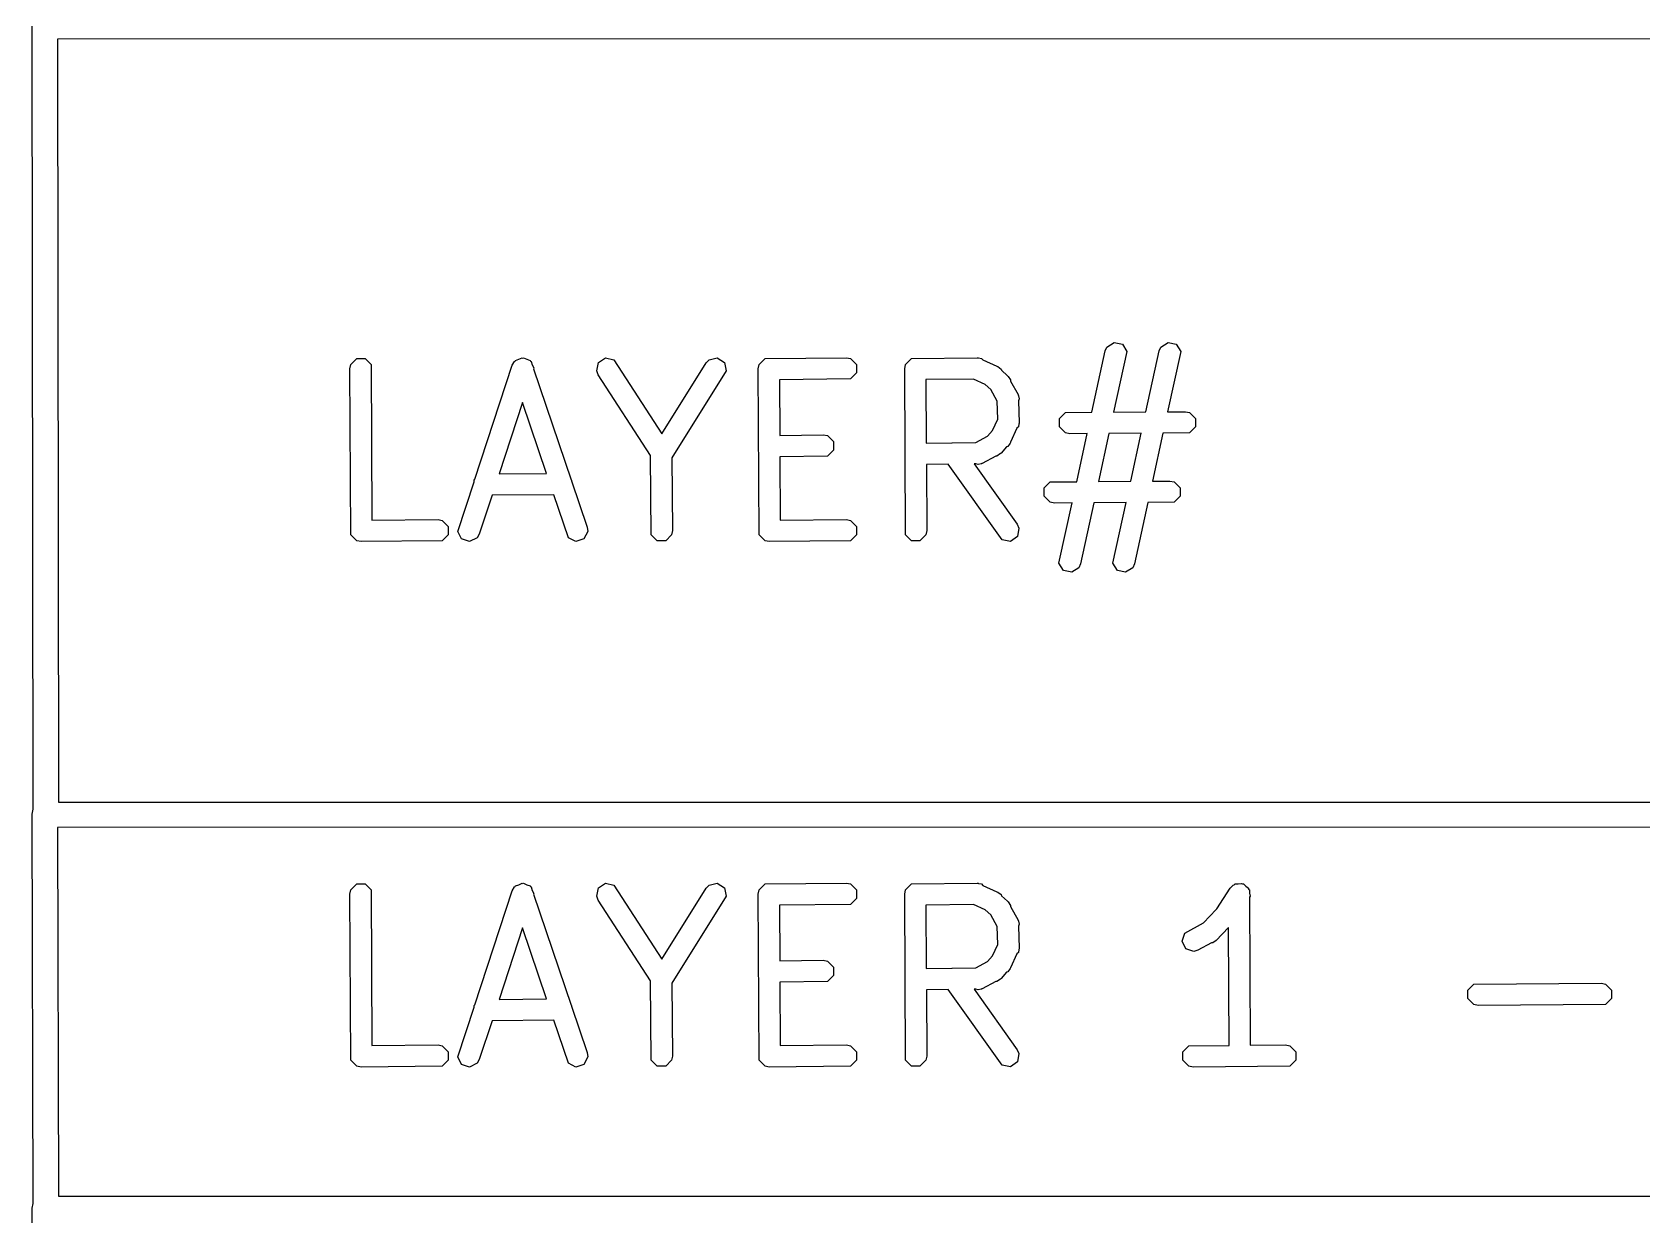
# Model space of a CAD drawing. Extents: x 138 to 258, y -115 to -93.
# Drawn here: x 164 to 171.78, y -108.84 to -103.13 of the extents above; entities that cross this region are included whole.
import ezdxf

# ---------------------------------------------------------------- set-up
doc = ezdxf.new("R2010")
doc.units = 0
doc.layers.add('BLACK', color=7, linetype='CONTINUOUS')

msp = doc.modelspace()

# ---------------------------------------------------------------- linework, layer by layer
at = {"layer": 'BLACK', "linetype": 'CONTINUOUS'}
for p, q in [((163.999873, -106.884606), (163.9951, -103.0986)), ((178.600124, -103.157295), (164.117376, -103.16208)), ((164.117376, -103.16208), (164.122026, -106.849929)), ((169.11908, -104.965592), (169.183807, -104.668913)), ((169.183807, -104.668913), (169.192198, -104.649868)), ((169.192198, -104.649868), (169.226641, -104.62795)), ((169.288411, -104.671249), (169.224354, -104.964854)), ((169.226641, -104.62795), (169.266493, -104.636806)), ((169.266493, -104.636806), (169.288411, -104.671249)), ((169.380252, -104.963762), (169.44458, -104.668913)), ((169.44458, -104.668913), (169.452971, -104.649868)), ((169.452971, -104.649868), (169.487414, -104.62795)), ((169.549184, -104.671249), (169.485527, -104.963024)), ((169.487414, -104.62795), (169.527266, -104.636806)), ((169.527266, -104.636806), (169.549184, -104.671249)), ((165.53171, -104.754991), (165.53577, -104.734579)), ((165.53577, -105.557723), (165.53171, -104.754991)), ((165.53577, -104.734579), (165.564638, -104.705711)), ((165.564638, -104.705711), (165.605462, -104.705711)), ((165.605462, -104.705711), (165.63433, -104.734579)), ((165.63433, -104.734579), (165.638136, -105.487271)), ((166.136017, -105.289185), (166.316768, -104.738123)), ((166.316768, -104.738123), (166.327075, -104.720043)), ((166.327075, -104.720043), (166.33064, -104.71826)), ((166.33064, -104.71826), (166.332423, -104.714695)), ((166.332423, -104.714695), (166.348466, -104.709347)), ((166.348466, -104.709347), (166.36359, -104.701785)), ((166.36359, -104.701785), (166.367371, -104.703045)), ((166.367371, -104.703045), (166.371152, -104.701785)), ((166.371152, -104.701785), (166.386275, -104.709347)), ((166.386275, -104.709347), (166.402319, -104.714695)), ((166.402319, -104.714695), (166.404101, -104.71826)), ((166.404101, -104.71826), (166.407667, -104.720043)), ((166.407667, -104.720043), (166.41328, -104.736616)), ((166.41328, -104.736616), (166.420577, -104.75121)), ((166.420577, -104.75121), (166.419418, -104.754741)), ((166.419418, -104.754741), (166.601295, -105.291757)), ((166.724623, -104.764227), (166.733479, -104.724374)), ((166.733479, -104.724374), (166.767921, -104.702457)), ((166.767921, -104.702457), (166.807774, -104.711313)), ((166.807774, -104.711313), (167.039472, -105.069041)), ((167.039472, -105.069041), (167.253703, -104.726354)), ((167.253703, -104.726354), (167.268087, -104.711313)), ((167.268087, -104.711313), (167.30794, -104.702457)), ((167.30794, -104.702457), (167.342382, -104.724374)), ((167.342382, -104.724374), (167.351238, -104.764227)), ((167.506137, -104.754991), (167.510197, -104.734579)), ((167.510197, -105.557723), (167.506137, -104.754991)), ((167.510197, -104.734579), (167.539065, -104.705711)), ((167.539065, -104.705711), (167.932011, -104.701651)), ((167.932011, -104.701651), (167.952423, -104.705711)), ((167.952423, -104.705711), (167.981291, -104.734579)), ((167.981291, -104.734579), (167.981291, -104.775403)), ((168.21395, -104.754991), (168.21801, -104.734579)), ((168.21801, -105.557723), (168.21395, -104.754991)), ((168.21801, -104.734579), (168.246878, -104.705711)), ((168.246878, -104.705711), (168.565317, -104.701651)), ((168.565317, -104.701651), (168.567936, -104.702172)), ((168.567936, -104.702172), (168.569098, -104.701785)), ((168.569098, -104.701785), (168.571539, -104.702888)), ((168.571539, -104.702888), (168.585729, -104.705711)), ((168.585729, -104.705711), (168.592282, -104.712264)), ((168.592282, -104.712264), (168.660204, -104.742964)), ((168.660204, -104.742964), (168.660237, -104.742965)), ((168.660237, -104.742965), (168.66027, -104.742994)), ((168.66027, -104.742994), (168.663678, -104.744535)), ((168.663678, -104.744535), (168.680119, -104.757295)), ((168.680119, -104.757295), (168.681762, -104.762225)), ((168.681762, -104.762225), (168.711843, -104.789141)), ((166.732156, -104.783628), (166.724623, -104.764227)), ((166.984681, -105.173512), (166.732156, -104.783628)), ((167.351238, -104.764227), (167.087639, -105.185884)), ((167.952423, -104.804271), (167.609127, -104.807818)), ((167.609127, -104.807818), (167.610489, -105.077212)), ((167.981291, -104.775403), (167.952423, -104.804271)), ((168.546057, -104.804776), (168.316939, -104.807697)), ((168.316939, -104.807697), (168.318491, -105.114584)), ((168.602443, -104.830263), (168.546057, -104.804776)), ((168.630453, -104.855325), (168.602443, -104.830263)), ((168.711843, -104.789141), (168.712026, -104.789202)), ((168.712026, -104.789202), (168.712136, -104.789403)), ((168.712136, -104.789403), (168.714794, -104.791781)), ((168.714794, -104.791781), (168.726357, -104.809086)), ((168.726357, -104.809086), (168.726356, -104.815262)), ((168.726356, -104.815262), (168.762039, -104.880149)), ((166.366062, -104.917409), (166.252523, -105.263562)), ((166.482493, -105.261186), (166.366062, -104.917409)), ((168.661212, -104.911261), (168.630453, -104.855325)), ((168.663876, -104.997981), (168.661212, -104.911261)), ((168.762039, -104.880149), (168.762744, -104.882726)), ((168.762744, -104.882726), (168.76361, -104.883592)), ((168.76361, -104.883592), (168.763689, -104.886175)), ((168.763689, -104.886175), (168.767536, -104.900222)), ((168.767536, -104.900222), (168.764409, -104.909603)), ((168.764409, -104.909603), (168.76767, -105.015764)), ((168.963077, -104.995352), (168.991945, -104.966484)), ((168.963077, -105.036176), (168.963077, -104.995352)), ((168.991945, -104.966484), (169.11908, -104.965592)), ((169.224354, -104.964854), (169.380252, -104.963762)), ((169.485527, -104.963024), (169.571157, -104.962424)), ((169.571157, -104.962424), (169.591569, -104.966484)), ((169.591569, -104.966484), (169.620437, -104.995352)), ((169.620437, -104.995352), (169.620437, -105.036176)), ((167.610489, -105.077212), (167.820251, -105.074184)), ((167.820251, -105.074184), (167.840663, -105.078244)), ((168.613996, -105.0809), (168.639056, -105.052892)), ((168.639056, -105.052892), (168.663876, -104.997981)), ((168.757056, -105.042729), (168.726357, -105.110649)), ((168.76361, -105.036176), (168.757056, -105.042729)), ((168.766432, -105.021986), (168.76361, -105.036176)), ((168.767536, -105.019545), (168.766432, -105.021986)), ((168.76767, -105.015764), (168.767148, -105.018383)), ((168.767148, -105.018383), (168.767536, -105.019545)), ((168.991945, -105.065044), (168.963077, -105.036176)), ((169.012357, -105.069104), (168.991945, -105.065044)), ((169.096626, -105.068513), (169.012357, -105.069104)), ((169.045934, -105.300863), (169.096626, -105.068513)), ((169.2019, -105.067775), (169.151208, -105.300125)), ((169.357798, -105.066682), (169.2019, -105.067775)), ((169.307106, -105.299032), (169.357798, -105.066682)), ((169.463072, -105.065944), (169.412381, -105.298294)), ((169.591569, -105.065044), (169.463072, -105.065944)), ((169.620437, -105.036176), (169.591569, -105.065044)), ((167.840663, -105.078244), (167.869531, -105.107112)), ((167.869531, -105.147936), (167.840663, -105.176804)), ((167.869531, -105.107112), (167.869531, -105.147936)), ((168.318491, -105.114584), (168.441569, -105.113015)), ((168.441569, -105.113015), (168.442019, -105.112701)), ((168.442019, -105.112701), (168.443652, -105.112989)), ((168.443652, -105.112989), (168.558301, -105.111527)), ((168.558301, -105.111527), (168.613996, -105.0809)), ((168.707095, -105.13221), (168.68018, -105.162291)), ((168.712026, -105.130567), (168.707095, -105.13221)), ((168.724786, -105.114125), (168.712026, -105.130567)), ((168.726325, -105.110719), (168.724786, -105.114125)), ((168.726357, -105.110684), (168.726325, -105.110719)), ((168.726357, -105.110649), (168.726357, -105.110684)), ((166.988651, -105.557723), (166.984681, -105.173512)), ((167.087639, -105.185884), (167.091271, -105.537311)), ((167.840663, -105.176804), (167.61101, -105.180119)), ((167.61101, -105.180119), (167.612563, -105.487271)), ((168.424646, -105.216111), (168.319012, -105.217458)), ((168.319012, -105.217458), (168.32063, -105.537311)), ((168.685664, -105.582293), (168.424646, -105.216111)), ((168.558367, -105.214406), (168.549741, -105.214516)), ((168.549741, -105.214516), (168.758028, -105.506722)), ((168.569099, -105.217984), (168.558367, -105.214406)), ((168.583323, -105.214088), (168.569099, -105.217984)), ((168.585729, -105.214058), (168.583323, -105.214088)), ((168.586594, -105.213192), (168.585729, -105.214058)), ((168.589172, -105.212487), (168.586594, -105.213192)), ((168.654058, -105.176804), (168.589172, -105.212487)), ((168.660237, -105.176804), (168.654058, -105.176804)), ((168.677541, -105.165241), (168.660237, -105.176804)), ((168.67992, -105.162581), (168.677541, -105.165241)), ((168.68012, -105.162472), (168.67992, -105.162581)), ((168.68018, -105.162291), (168.68012, -105.162472)), ((166.053391, -105.541092), (166.131824, -105.301969)), ((166.131824, -105.293379), (166.136017, -105.289185)), ((166.131824, -105.301969), (166.131824, -105.293379)), ((166.252523, -105.263562), (166.482493, -105.261186)), ((166.601295, -105.291757), (166.602917, -105.293379)), ((166.602917, -105.293379), (166.602917, -105.296545)), ((166.602917, -105.296545), (166.678747, -105.520444)), ((168.88857, -105.330632), (168.917438, -105.301764)), ((168.917438, -105.301764), (169.045934, -105.300863)), ((169.151208, -105.300125), (169.307106, -105.299032)), ((169.412381, -105.298294), (169.49665, -105.297704)), ((169.49665, -105.297704), (169.517062, -105.301764)), ((169.517062, -105.301764), (169.54593, -105.330632)), ((166.218679, -105.366742), (166.1572, -105.554179)), ((166.517198, -105.363658), (166.218679, -105.366742)), ((166.587848, -105.57226), (166.517198, -105.363658)), ((168.88857, -105.371456), (168.88857, -105.330632)), ((168.917438, -105.400324), (168.88857, -105.371456)), ((169.54593, -105.371456), (169.517062, -105.400324)), ((169.54593, -105.330632), (169.54593, -105.371456)), ((168.93785, -105.404384), (168.917438, -105.400324)), ((169.023479, -105.403783), (168.93785, -105.404384)), ((168.959823, -105.69556), (169.023479, -105.403783)), ((169.128754, -105.403045), (169.064427, -105.697895)), ((169.284652, -105.401953), (169.128754, -105.403045)), ((169.220596, -105.69556), (169.284652, -105.401953)), ((169.389926, -105.401215), (169.3252, -105.697895)), ((169.517062, -105.400324), (169.389926, -105.401215)), ((165.638136, -105.487271), (165.957584, -105.483971)), ((165.957584, -105.483971), (165.977996, -105.488031)), ((165.977996, -105.488031), (166.006864, -105.516899)), ((166.006864, -105.516899), (166.006864, -105.557723)), ((166.071649, -105.577607), (166.053391, -105.541092)), ((166.68135, -105.541092), (166.663092, -105.577608)), ((166.678747, -105.520444), (166.68135, -105.541092)), ((167.091271, -105.537311), (167.087211, -105.557723)), ((167.612563, -105.487271), (167.932011, -105.483971)), ((167.932011, -105.483971), (167.952423, -105.488031)), ((167.952423, -105.488031), (167.981291, -105.516899)), ((167.981291, -105.516899), (167.981291, -105.557723)), ((168.32063, -105.537311), (168.31657, -105.557723)), ((168.758028, -105.506722), (168.766407, -105.525773)), ((168.766407, -105.525773), (168.759312, -105.565977)), ((165.564638, -105.586591), (165.53577, -105.557723)), ((165.58505, -105.590651), (165.564638, -105.586591)), ((165.977996, -105.586591), (165.58505, -105.590651)), ((166.006864, -105.557723), (165.977996, -105.586591)), ((166.110378, -105.590517), (166.071649, -105.577607)), ((166.146893, -105.572259), (166.110378, -105.590517)), ((166.1572, -105.554179), (166.146893, -105.572259)), ((166.624363, -105.590517), (166.587848, -105.57226)), ((166.663092, -105.577608), (166.624363, -105.590517)), ((167.017519, -105.586591), (166.988651, -105.557723)), ((167.058343, -105.586591), (167.017519, -105.586591)), ((167.087211, -105.557723), (167.058343, -105.586591)), ((167.539065, -105.586591), (167.510197, -105.557723)), ((167.559477, -105.590651), (167.539065, -105.586591)), ((167.952423, -105.586591), (167.559477, -105.590651)), ((167.981291, -105.557723), (167.952423, -105.586591)), ((168.246878, -105.586591), (168.21801, -105.557723)), ((168.287702, -105.586591), (168.246878, -105.586591)), ((168.31657, -105.557723), (168.287702, -105.586591)), ((168.725868, -105.589388), (168.685664, -105.582293)), ((168.759312, -105.565977), (168.725868, -105.589388)), ((168.981741, -105.730003), (168.959823, -105.69556)), ((169.242514, -105.730003), (169.220596, -105.69556)), ((169.021593, -105.738858), (168.981741, -105.730003)), ((169.056036, -105.71694), (169.021593, -105.738858)), ((169.064427, -105.697895), (169.056036, -105.71694)), ((169.282366, -105.738858), (169.242514, -105.730003)), ((169.316809, -105.71694), (169.282366, -105.738858)), ((169.3252, -105.697895), (169.316809, -105.71694)), ((164.122026, -106.849929), (178.601682, -106.849184)), ((163.9951, -106.9086), (163.999873, -106.884606)), ((163.999813, -108.789904), (163.9951, -106.9086)), ((178.601734, -106.971352), (164.117485, -106.972096)), ((164.117485, -106.972096), (164.121952, -108.754929)), ((165.53577, -107.274579), (165.564638, -107.245711)), ((165.564638, -107.245711), (165.605462, -107.245711)), ((165.605462, -107.245711), (165.63433, -107.274579)), ((166.332423, -107.254695), (166.348466, -107.249347)), ((166.348466, -107.249347), (166.36359, -107.241785)), ((166.36359, -107.241785), (166.367371, -107.243045)), ((166.367371, -107.243045), (166.371152, -107.241785)), ((166.371152, -107.241785), (166.386275, -107.249347)), ((166.386275, -107.249347), (166.402319, -107.254695)), ((166.733479, -107.264374), (166.767921, -107.242457)), ((166.767921, -107.242457), (166.807774, -107.251313)), ((166.807774, -107.251313), (167.039472, -107.609041)), ((167.253703, -107.266354), (167.268087, -107.251313)), ((167.268087, -107.251313), (167.30794, -107.242457)), ((167.30794, -107.242457), (167.342382, -107.264374)), ((167.510197, -107.274579), (167.539065, -107.245711)), ((167.539065, -107.245711), (167.932011, -107.241651)), ((167.932011, -107.241651), (167.952423, -107.245711)), ((167.952423, -107.245711), (167.981291, -107.274579)), ((168.21801, -107.274579), (168.246878, -107.245711)), ((168.246878, -107.245711), (168.565317, -107.241651)), ((168.565317, -107.241651), (168.567936, -107.242172)), ((168.567936, -107.242172), (168.569098, -107.241785)), ((168.569098, -107.241785), (168.571539, -107.242888)), ((168.571539, -107.242888), (168.585729, -107.245711)), ((168.585729, -107.245711), (168.592282, -107.252264)), ((168.592282, -107.252264), (168.660204, -107.282964)), ((169.787549, -107.265403), (169.802249, -107.250671)), ((169.802249, -107.250671), (169.807635, -107.249593)), ((169.807635, -107.249593), (169.811518, -107.245711)), ((169.811518, -107.245711), (169.827051, -107.245711)), ((169.827051, -107.245711), (169.842282, -107.242665)), ((169.842282, -107.242665), (169.846851, -107.245711)), ((169.846851, -107.245711), (169.852342, -107.245711)), ((169.852342, -107.245711), (169.863323, -107.256692)), ((165.53171, -107.294991), (165.53577, -107.274579)), ((165.53577, -108.097723), (165.53171, -107.294991)), ((165.63433, -107.274579), (165.638136, -108.027271)), ((166.136017, -107.829185), (166.316768, -107.278123)), ((166.316768, -107.278123), (166.327075, -107.260043)), ((166.327075, -107.260043), (166.33064, -107.25826)), ((166.33064, -107.25826), (166.332423, -107.254695)), ((166.402319, -107.254695), (166.404101, -107.25826)), ((166.404101, -107.25826), (166.407667, -107.260043)), ((166.407667, -107.260043), (166.41328, -107.276616)), ((166.41328, -107.276616), (166.420577, -107.29121)), ((166.420577, -107.29121), (166.419418, -107.294741)), ((166.419418, -107.294741), (166.601295, -107.831757)), ((166.724623, -107.304227), (166.733479, -107.264374)), ((166.732156, -107.323628), (166.724623, -107.304227)), ((166.984681, -107.713512), (166.732156, -107.323628)), ((167.039472, -107.609041), (167.253703, -107.266354)), ((167.351238, -107.304227), (167.087639, -107.725884)), ((167.342382, -107.264374), (167.351238, -107.304227)), ((167.506137, -107.294991), (167.510197, -107.274579)), ((167.510197, -108.097723), (167.506137, -107.294991)), ((167.981291, -107.315403), (167.952423, -107.344271)), ((167.981291, -107.274579), (167.981291, -107.315403)), ((168.21395, -107.294991), (168.21801, -107.274579)), ((168.21801, -108.097723), (168.21395, -107.294991)), ((168.660204, -107.282964), (168.660237, -107.282965)), ((168.660237, -107.282965), (168.66027, -107.282994)), ((168.66027, -107.282994), (168.663678, -107.284535)), ((168.663678, -107.284535), (168.680119, -107.297295)), ((168.680119, -107.297295), (168.681762, -107.302225)), ((168.681762, -107.302225), (168.711843, -107.329141)), ((168.711843, -107.329141), (168.712026, -107.329202)), ((168.712026, -107.329202), (168.712136, -107.329403)), ((168.712136, -107.329403), (168.714794, -107.331781)), ((169.724219, -107.366018), (169.787549, -107.265403)), ((169.863323, -107.256692), (169.87625, -107.26531)), ((169.87625, -107.26531), (169.877327, -107.270696)), ((169.877327, -107.270696), (169.88121, -107.274579)), ((169.88121, -107.274579), (169.88129, -107.290514)), ((169.88129, -107.290514), (169.884256, -107.305343)), ((169.884256, -107.305343), (169.881388, -107.309898)), ((169.881388, -107.309898), (169.885007, -108.025451)), ((167.952423, -107.344271), (167.609127, -107.347818)), ((167.609127, -107.347818), (167.610489, -107.617212)), ((168.546057, -107.344776), (168.316939, -107.347697)), ((168.316939, -107.347697), (168.318491, -107.654584)), ((168.602443, -107.370263), (168.546057, -107.344776)), ((168.630453, -107.395325), (168.602443, -107.370263)), ((168.661212, -107.451261), (168.630453, -107.395325)), ((168.714794, -107.331781), (168.726357, -107.349086)), ((168.726357, -107.349086), (168.726356, -107.355262)), ((168.726356, -107.355262), (168.762039, -107.420149)), ((169.659283, -107.433488), (169.719706, -107.369034)), ((169.719706, -107.369034), (169.724219, -107.366018)), ((166.366062, -107.457409), (166.252523, -107.803562)), ((166.482493, -107.801186), (166.366062, -107.457409)), ((168.663876, -107.537981), (168.661212, -107.451261)), ((168.762039, -107.420149), (168.762744, -107.422726)), ((168.762744, -107.422726), (168.76361, -107.423592)), ((168.76361, -107.423592), (168.763689, -107.426175)), ((168.763689, -107.426175), (168.767536, -107.440222)), ((168.767536, -107.440222), (168.764409, -107.449603)), ((168.764409, -107.449603), (168.76767, -107.555764)), ((169.555204, -107.522292), (169.568114, -107.483562)), ((169.568114, -107.483562), (169.659063, -107.433549)), ((169.659063, -107.433549), (169.659283, -107.433488)), ((169.779405, -107.456282), (169.720634, -107.518975)), ((169.782288, -108.026343), (169.779405, -107.456282)), ((168.639056, -107.592892), (168.663876, -107.537981)), ((168.766432, -107.561986), (168.76361, -107.576176)), ((168.767536, -107.559545), (168.766432, -107.561986)), ((168.76767, -107.555764), (168.767148, -107.558383)), ((168.767148, -107.558383), (168.767536, -107.559545)), ((169.573461, -107.558807), (169.555204, -107.522292)), ((169.612191, -107.571717), (169.573461, -107.558807)), ((169.697151, -107.530538), (169.632264, -107.56622)), ((169.70333, -107.530538), (169.697151, -107.530538)), ((169.720634, -107.518975), (169.70333, -107.530538)), ((167.610489, -107.617212), (167.820251, -107.614184)), ((167.820251, -107.614184), (167.840663, -107.618244)), ((167.840663, -107.618244), (167.869531, -107.647112)), ((168.558301, -107.651527), (168.613996, -107.6209)), ((168.613996, -107.6209), (168.639056, -107.592892)), ((168.757056, -107.582729), (168.726357, -107.650649)), ((168.76361, -107.576176), (168.757056, -107.582729)), ((169.632264, -107.56622), (169.612191, -107.571717)), ((166.988651, -108.097723), (166.984681, -107.713512)), ((167.840663, -107.716804), (167.61101, -107.720119)), ((167.61101, -107.720119), (167.612563, -108.027271)), ((167.869531, -107.687936), (167.840663, -107.716804)), ((167.869531, -107.647112), (167.869531, -107.687936)), ((168.318491, -107.654584), (168.441569, -107.653015)), ((168.441569, -107.653015), (168.442019, -107.652701)), ((168.442019, -107.652701), (168.443652, -107.652989)), ((168.443652, -107.652989), (168.558301, -107.651527)), ((168.654058, -107.716804), (168.589172, -107.752487)), ((168.660237, -107.716804), (168.654058, -107.716804)), ((168.677541, -107.705241), (168.660237, -107.716804)), ((168.67992, -107.702581), (168.677541, -107.705241)), ((168.68012, -107.702472), (168.67992, -107.702581)), ((168.68018, -107.702291), (168.68012, -107.702472)), ((168.707095, -107.67221), (168.68018, -107.702291)), ((168.712026, -107.670567), (168.707095, -107.67221)), ((168.724786, -107.654125), (168.712026, -107.670567)), ((168.726325, -107.650719), (168.724786, -107.654125)), ((168.726357, -107.650684), (168.726325, -107.650719)), ((168.726357, -107.650649), (168.726357, -107.650684)), ((167.087639, -107.725884), (167.091271, -108.077311)), ((168.424646, -107.756111), (168.319012, -107.757458)), ((168.319012, -107.757458), (168.32063, -108.077311)), ((168.685664, -108.122293), (168.424646, -107.756111)), ((168.558367, -107.754406), (168.549741, -107.754516)), ((168.549741, -107.754516), (168.758028, -108.046722)), ((168.569099, -107.757984), (168.558367, -107.754406)), ((168.583323, -107.754088), (168.569099, -107.757984)), ((168.585729, -107.754058), (168.583323, -107.754088)), ((168.586594, -107.753192), (168.585729, -107.754058)), ((168.589172, -107.752487), (168.586594, -107.753192)), ((170.937503, -107.758872), (170.966371, -107.730004)), ((170.937503, -107.799696), (170.937503, -107.758872)), ((170.966371, -107.730004), (171.582837, -107.725944)), ((171.582837, -107.725944), (171.603249, -107.730004)), ((171.603249, -107.730004), (171.632117, -107.758872)), ((171.632117, -107.758872), (171.632117, -107.799696)), ((166.053391, -108.081092), (166.131824, -107.841969)), ((166.131824, -107.833379), (166.136017, -107.829185)), ((166.131824, -107.841969), (166.131824, -107.833379)), ((166.252523, -107.803562), (166.482493, -107.801186)), ((166.601295, -107.831757), (166.602917, -107.833379)), ((166.602917, -107.833379), (166.602917, -107.836545)), ((166.602917, -107.836545), (166.678747, -108.060444)), ((170.966371, -107.828564), (170.937503, -107.799696)), ((170.986783, -107.832624), (170.966371, -107.828564)), ((171.603249, -107.828564), (170.986783, -107.832624)), ((171.632117, -107.799696), (171.603249, -107.828564)), ((166.218679, -107.906742), (166.1572, -108.094179)), ((166.517198, -107.903658), (166.218679, -107.906742)), ((166.587848, -108.11226), (166.517198, -107.903658)), ((165.638136, -108.027271), (165.957584, -108.023971)), ((165.957584, -108.023971), (165.977996, -108.028031)), ((165.977996, -108.028031), (166.006864, -108.056899)), ((167.612563, -108.027271), (167.932011, -108.023971)), ((167.932011, -108.023971), (167.952423, -108.028031)), ((167.952423, -108.028031), (167.981291, -108.056899)), ((169.55913, -108.056899), (169.587998, -108.028031)), ((169.587998, -108.028031), (169.782288, -108.026343)), ((169.885007, -108.025451), (170.05545, -108.023971)), ((170.05545, -108.023971), (170.075862, -108.028031)), ((170.075862, -108.028031), (170.10473, -108.056899)), ((165.564638, -108.126591), (165.53577, -108.097723)), ((166.006864, -108.097723), (165.977996, -108.126591)), ((166.006864, -108.056899), (166.006864, -108.097723)), ((166.071649, -108.117607), (166.053391, -108.081092)), ((166.1572, -108.094179), (166.146893, -108.112259)), ((166.68135, -108.081092), (166.663092, -108.117608)), ((166.678747, -108.060444), (166.68135, -108.081092)), ((167.017519, -108.126591), (166.988651, -108.097723)), ((167.087211, -108.097723), (167.058343, -108.126591)), ((167.091271, -108.077311), (167.087211, -108.097723)), ((167.539065, -108.126591), (167.510197, -108.097723)), ((167.981291, -108.097723), (167.952423, -108.126591)), ((167.981291, -108.056899), (167.981291, -108.097723)), ((168.246878, -108.126591), (168.21801, -108.097723)), ((168.31657, -108.097723), (168.287702, -108.126591)), ((168.32063, -108.077311), (168.31657, -108.097723)), ((168.759312, -108.105977), (168.725868, -108.129388)), ((168.758028, -108.046722), (168.766407, -108.065773)), ((168.766407, -108.065773), (168.759312, -108.105977)), ((169.55913, -108.097723), (169.55913, -108.056899)), ((169.587998, -108.126591), (169.55913, -108.097723)), ((170.10473, -108.097723), (170.075862, -108.126591)), ((170.10473, -108.056899), (170.10473, -108.097723)), ((165.58505, -108.130651), (165.564638, -108.126591)), ((165.977996, -108.126591), (165.58505, -108.130651)), ((166.110378, -108.130517), (166.071649, -108.117607)), ((166.146893, -108.112259), (166.110378, -108.130517)), ((166.624363, -108.130517), (166.587848, -108.11226)), ((166.663092, -108.117608), (166.624363, -108.130517)), ((167.058343, -108.126591), (167.017519, -108.126591)), ((167.559477, -108.130651), (167.539065, -108.126591)), ((167.952423, -108.126591), (167.559477, -108.130651)), ((168.287702, -108.126591), (168.246878, -108.126591)), ((168.725868, -108.129388), (168.685664, -108.122293)), ((169.60841, -108.130651), (169.587998, -108.126591)), ((170.075862, -108.126591), (169.60841, -108.130651)), ((163.9951, -108.8136), (163.999813, -108.789904)), ((164.121952, -108.754929), (178.602486, -108.754184)), ((163.999813, -110.694904), (163.9951, -108.8136))]:
    msp.add_line(p, q, dxfattribs=at)

doc.saveas('drawing.dxf')
